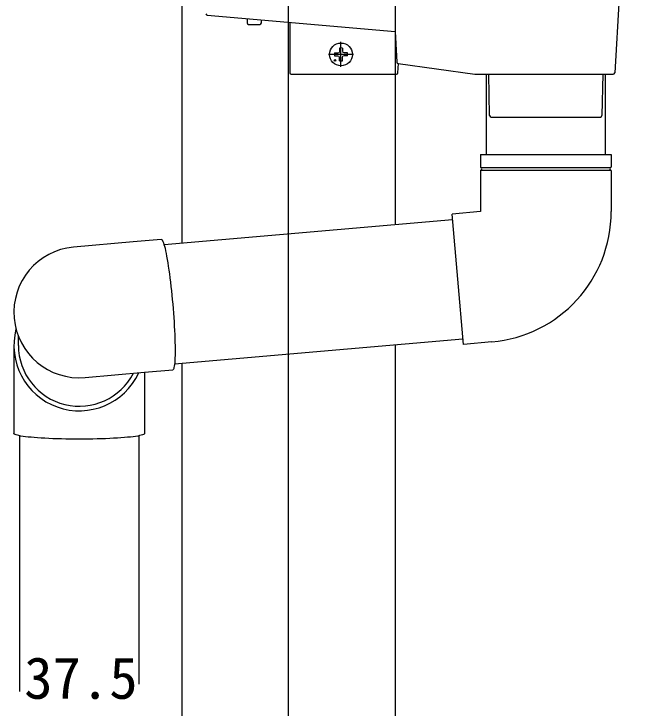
# Model space of a CAD drawing. Units: millimetres, scale not verified. Extents: x -875 to 875, y -1304 to 1297.
# Drawn here: x -533.6 to -316.6, y 316.1 to 560 of the extents above; entities that cross this region are included whole.
import ezdxf
from ezdxf.enums import TextEntityAlignment as Align

# ---------------------------------------------------------------- set-up
doc = ezdxf.new("R2010")
doc.units = ezdxf.units.MM
doc.header["$LTSCALE"] = 8
for name, color, linetype in [('0-5_YKK_12', 2, 'Continuous'), ('0-6_YKK_13', 4, 'Continuous'), ('0-8_YKK_D', 6, 'Continuous')]:
    doc.layers.add(name, color=color, linetype=linetype)
doc.styles.add('ＭＳ ゴシック', font='')
doc.styles.get('ＭＳ ゴシック').set_extended_font_data('MS Gothic')

msp = doc.modelspace()

# ---------------------------------------------------------------- linework, layer by layer
at = {"layer": '0-5_YKK_12'}
for p, q in [((-437.119, -316.2), (-437.119, 987.042)), ((-474.619, 956.8), (-474.619, 479.382)), ((-399.619, 443.783), (-399.619, 22.8)), ((-474.619, 437.221), (-474.619, -316.2))]:
    msp.add_line(p, q, dxfattribs=at)
msp.add_lwpolyline([(-399.619, 568.8), (-399.619, 538.8), (-399.619, 485.943)], dxfattribs=at)
at = {"layer": '0-6_YKK_13'}
for p, q in [((-316.619, 633.8), (-322.4, 539.269)), ((-465.627, 559.575), (-399.618, 553.8)), ((-451.619, 558.349), (-451.619, 556.849)), ((-451.119, 556.349), (-447.119, 556.349)), ((-446.619, 556.849), (-446.619, 557.912)), ((-436.619, 557.037), (-436.619, 539.3)), ((-399.619, 553.8), (-398.961, 543.047)), ((-418.619, 541.4), (-418.619, 550.2)), ((-419.138, 546.937), (-419.238, 546.42)), ((-419.119, 548.045), (-419.138, 546.937)), ((-418.119, 548.045), (-418.099, 546.937)), ((-418.099, 546.937), (-417.999, 546.42)), ((-414.219, 545.8), (-423.019, 545.8)), ((-420.864, 546.3), (-419.756, 546.319)), ((-420.864, 545.3), (-419.756, 545.281)), ((-419.756, 546.319), (-419.238, 546.42)), ((-419.756, 545.281), (-419.238, 545.18)), ((-419.138, 544.663), (-419.238, 545.18)), ((-419.119, 543.555), (-419.138, 544.663)), ((-418.119, 543.555), (-418.099, 544.663)), ((-418.099, 544.663), (-417.999, 545.18)), ((-417.482, 546.319), (-417.999, 546.42)), ((-417.482, 545.281), (-417.999, 545.18)), ((-416.374, 546.3), (-417.482, 546.319)), ((-416.374, 545.3), (-417.482, 545.281)), ((-398.59, 539.269), (-398.388, 542.562)), ((-398.531, 542.582), (-371.619, 538.8)), ((-436.119, 538.8), (-399.089, 538.8)), ((-371.619, 538.8), (-346.619, 538.8)), ((-367.619, 538.8), (-367.619, 510.576)), ((-366.365, 524.291), (-366.619, 538.8)), ((-346.619, 538.8), (-322.899, 538.8)), ((-326.619, 538.8), (-326.872, 524.291)), ((-325.619, 510.576), (-325.619, 538.8)), ((-365.865, 523.8), (-327.372, 523.8)), ((-369.619, 510.576), (-323.619, 510.576)), ((-369.619, 510.576), (-369.619, 506.246)), ((-323.619, 510.576), (-323.619, 506.246)), ((-369.523, 506.076), (-323.715, 506.076)), ((-369.523, 505.076), (-323.715, 505.076)), ((-369.619, 504.905), (-369.619, 490.576)), ((-323.619, 504.905), (-323.619, 490.576)), ((-369.619, 490.576), (-379.581, 489.704)), ((-379.406, 487.712), (-480.797, 478.841)), ((-481.784, 480.762), (-491.708, 479.894)), ((-491.708, 479.894), (-512.623, 478.064)), ((-532.019, 443.543), (-532.019, 446.723)), ((-477.137, 437.001), (-375.746, 445.871)), ((-365.609, 444.751), (-375.571, 443.879)), ((-487.698, 434.069), (-477.774, 434.937)), ((-508.614, 432.239), (-487.698, 434.069)), ((-487.619, 412.585), (-487.619, 434.076)), ((-531.619, 411.77), (-531.619, 321.906)), ((-489.619, 324.465), (-489.619, 411.77))]:
    msp.add_line(p, q, dxfattribs=at)
for points in [[(-375.571, 443.879), (-377.576, 466.792), (-379.581, 489.704)], [(-481.784, 480.762), (-481.678, 480.741), (-481.528, 480.616), (-481.371, 480.384), (-481.205, 480.043), (-481.033, 479.597), (-480.855, 479.048), (-480.672, 478.397), (-480.485, 477.649), (-480.294, 476.806), (-480.101, 475.873), (-479.906, 474.853), (-479.711, 473.753), (-479.516, 472.577), (-479.322, 471.331), (-479.131, 470.021), (-478.942, 468.653), (-478.758, 467.233), (-478.578, 465.768), (-478.404, 464.266), (-478.237, 462.733), (-478.077, 461.177), (-477.925, 459.605), (-477.782, 458.025)], [(-477.782, 458.025), (-477.648, 456.444), (-477.525, 454.869), (-477.412, 453.309), (-477.311, 451.77), (-477.221, 450.26), (-477.144, 448.787), (-477.079, 447.357), (-477.027, 445.976), (-476.988, 444.653), (-476.963, 443.392), (-476.951, 442.2), (-476.952, 441.083), (-476.967, 440.045), (-476.995, 439.093), (-477.036, 438.229), (-477.091, 437.46), (-477.158, 436.787), (-477.238, 436.215), (-477.33, 435.746), (-477.434, 435.382), (-477.548, 435.126), (-477.674, 434.977), (-477.774, 434.937)], [(-533.619, 443.543), (-533.619, 422.547), (-533.619, 412.585)], [(-510.619, 410.581), (-512.205, 410.586), (-513.785, 410.6), (-515.349, 410.624), (-516.89, 410.657), (-518.402, 410.699), (-519.877, 410.75), (-521.307, 410.811), (-522.687, 410.879), (-524.009, 410.956), (-525.267, 411.04), (-526.455, 411.132), (-527.568, 411.23), (-528.601, 411.336), (-529.547, 411.447), (-530.403, 411.563), (-531.165, 411.685), (-531.83, 411.81), (-532.393, 411.94), (-532.852, 412.072), (-533.205, 412.207), (-533.451, 412.344), (-533.588, 412.482), (-533.619, 412.585)], [(-487.619, 412.585), (-487.649, 412.482), (-487.786, 412.344), (-488.032, 412.207), (-488.385, 412.072), (-488.844, 411.94), (-489.407, 411.81), (-490.072, 411.685), (-490.834, 411.563), (-491.69, 411.447), (-492.636, 411.336), (-493.669, 411.23), (-494.782, 411.132), (-495.97, 411.04), (-497.228, 410.956), (-498.55, 410.879), (-499.93, 410.811), (-501.36, 410.75), (-502.835, 410.699), (-504.347, 410.657), (-505.888, 410.624), (-507.453, 410.6), (-509.032, 410.586), (-510.619, 410.581)]]:
    msp.add_lwpolyline(points, dxfattribs=at)
for centre, radius in [((-418.619, 545.8), 4), ((-420.74, 543.679), 0.3)]:
    msp.add_circle(centre, radius, dxfattribs=at)
for centre, radius, start, end in [((-465.584, 560.073), 0.5, 183.5, 265), ((-451.119, 556.849), 0.5, 180, 270), ((-447.119, 556.849), 0.5, 270, 0), ((-418.619, 545.8), 2.3, 77.44414, 102.55586), ((-418.619, 545.8), 2.3, 167.44414, 192.55586), ((-418.619, 545.8), 2.3, 347.44414, 12.55586), ((-418.619, 545.8), 2.3, 257.44414, 282.55586), ((-398.462, 543.077), 0.5, 183.5, 262), ((-436.119, 539.3), 0.5, 180, 270), ((-399.089, 539.3), 0.5, 270, 356.5), ((-322.899, 539.3), 0.5, 270, 356.5), ((-365.865, 524.3), 0.5, 181, 270), ((-327.372, 524.3), 0.5, 270, 359), ((-369.419, 506.246), 0.2, 180, 253.39845), ((-369.419, 504.905), 0.2, 106.60155, 180), ((-369.619, 505.576), 0.5, 286.60155, 73.39845), ((-323.619, 505.576), 0.5, 106.60155, 253.39845), ((-323.819, 506.246), 0.2, 286.60155, 0), ((-323.819, 504.905), 0.2, 0, 73.39845), ((-369.619, 490.576), 46, 275, 0), ((-510.619, 455.152), 23, 95, 275), ((-510.619, 443.543), 23, 165.38219, 335.18636), ((-510.619, 443.543), 21.4, 180, 332.69996)]:
    msp.add_arc(centre, radius, start, end, dxfattribs=at)

# ---------------------------------------------------------------- texts
at = {"layer": '0-8_YKK_D', "style": 'ＭＳ ゴシック'}
msp.add_text('37.5', height=14.66, dxfattribs=at).set_placement((-529.987, 314.937), align=Align.BOTTOM_LEFT)

doc.saveas('drawing.dxf')
